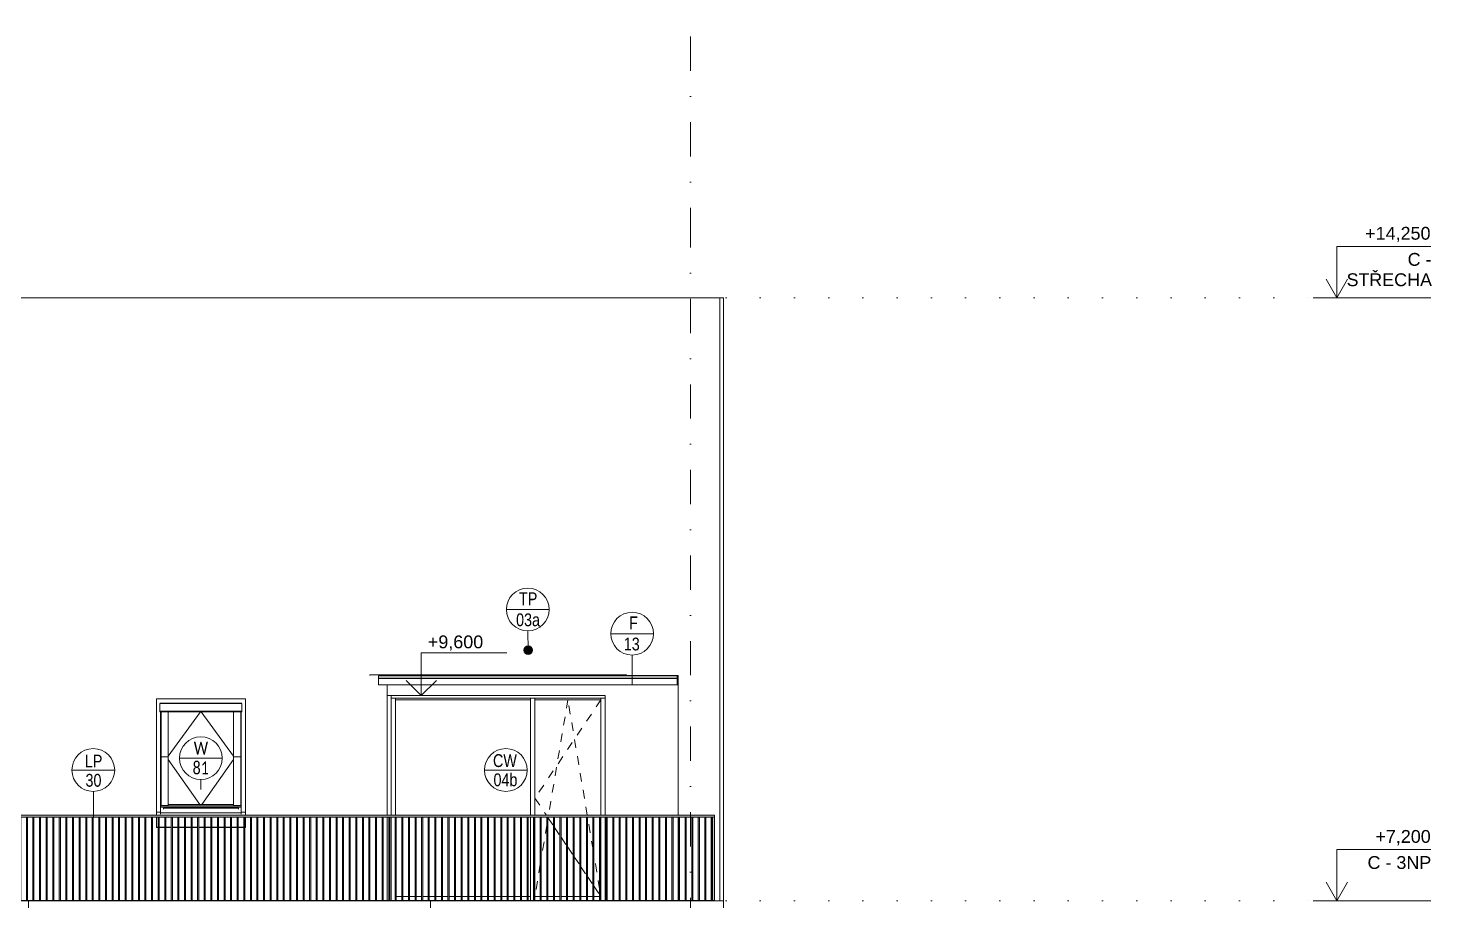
# Model space of a CAD drawing. Header units: millimetres. Extents: x -10647 to 220459, y -5491 to 72638.
# Drawn here: x 37780 to 54189, y 7199 to 17402 of the extents above; entities that cross this region are included whole.
import ezdxf

# ---------------------------------------------------------------- set-up
doc = ezdxf.new("R2010")
doc.units = ezdxf.units.MM
for name, pattern in [('HA_Dash_2mm-S1mm', [200, 100, -100]), ('HA_DashDot_10mm-S3mm', [1000, 400, -300, 0, -300]), ('HA_Dot-S4mm', [400, 0, -400])]:
    doc.linetypes.add(name, pattern=pattern)
for name, color, linetype, lineweight in [('A-DETL-____-THIN', 9, 'Continuous', 9), ('A-DOOR-____-OTLN', 9, 'Continuous', 9), ('A-FLOR-HRAL-IDEN', 9, 'Continuous', 9), ('A-FLOR-HRAL-OTLN', 9, 'Continuous', 9), ('A-FLOR-LEVL-OTLN', 9, 'Continuous', 9), ('A-GENM-____-IDEN', 9, 'Continuous', 9), ('A-GENM-____-OTLN', 9, 'Continuous', 9), ('A-GLAZ-____-IDEN', 9, 'Continuous', 9), ('A-GLAZ-____-OTLN', 9, 'Continuous', 5), ('A-GLAZ-CURT-OTLN', 9, 'Continuous', 5), ('A-GLAZ-CWMG-OTLN', 9, 'Continuous', 5), ('A-ROOF-____-OTLN', 9, 'Continuous', 9), ('A-WALL-____-IDEN', 9, 'Continuous', 9), ('A-WALL-____-OTLN', 9, 'Continuous', 9), ('G-____-____-DIMS', 9, 'Continuous', 5), ('G-____-____-TEXT', 9, 'Continuous', 5), ('S-GRID-____-OTLN', 9, 'Continuous', 5)]:
    doc.layers.add(name, color=color, linetype=linetype, lineweight=lineweight)
doc.styles.add('Arial_1', font='arial.ttf', dxfattribs={"height": 150})
doc.styles.add('Arial_2', font='arial.ttf', dxfattribs={"width": 0.8, "height": 150})
doc.styles.add('Calibri', font='calibri.ttf', dxfattribs={"width": 0.8, "height": 150})

# ---------------------------------------------------------------- blocks, each defined once
blk = doc.blocks.new('Railing - 40 x12 mm-V23-C_pohled východní_DPS pohled')
at = {"layer": 'A-FLOR-HRAL-OTLN'}
blk.add_hatch(color=256, dxfattribs=at).paths.add_polyline_path([(28180, 4055), (28180, 5030), (28140, 5030), (28140, 4055)])
at = {"layer": 'A-FLOR-HRAL-OTLN', "color": 7}
for p, q in [((28140, 4055), (28140, 5030)), ((28180, 5030), (28180, 4055))]:
    blk.add_line(p, q, dxfattribs=at)
blk = doc.blocks.new('Railing - 40 x12 mm-1462728-C_pohled východní_DPS pohled')
at = {"layer": 'A-FLOR-HRAL-OTLN'}
blk.add_hatch(color=256, dxfattribs=at).paths.add_polyline_path([(41929, 4055), (41929, 5030), (41917, 5030), (41917, 4055)])
at = {"layer": 'A-FLOR-HRAL-OTLN', "color": 7}
for p, q in [((41929, 5030), (41917, 5030)), ((41917, 5030), (41917, 4055)), ((41929, 4055), (41929, 5030)), ((41917, 4055), (41929, 4055))]:
    blk.add_line(p, q, dxfattribs=at)
blk = doc.blocks.new('Railing - Railing-1462734-C_pohled východní_DPS pohled')
at = {"layer": 'A-FLOR-HRAL-OTLN'}
blk.add_hatch(color=256, dxfattribs=at).paths.add_polyline_path([(40551, 7200), (45215, 7200), (45215, 7205), (37090, 7205), (37090, 7200), (40317, 7200)])
at = {"layer": 'A-FLOR-HRAL-OTLN', "color": 7}
for p, q in [((37090, 7200), (37090, 7205)), ((37090, 7205), (45215, 7205)), ((45215, 7200), (37090, 7200)), ((45215, 7200), (45215, 7205))]:
    blk.add_line(p, q, dxfattribs=at)
for name, p in [('Railing - 40 x12 mm-1462728-C_pohled východní_DPS pohled', (-4828, 3150)), ('Railing - 40 x12 mm-1462728-C_pohled východní_DPS pohled', (-4824, 3150)), ('Railing - 40 x12 mm-1462728-C_pohled východní_DPS pohled', (-4747, 3150)), ('Railing - 40 x12 mm-1462728-C_pohled východní_DPS pohled', (-4670, 3150)), ('Railing - 40 x12 mm-1462728-C_pohled východní_DPS pohled', (-4593, 3150)), ('Railing - 40 x12 mm-1462728-C_pohled východní_DPS pohled', (-4516, 3150)), ('Railing - 40 x12 mm-1462728-C_pohled východní_DPS pohled', (-4439, 3150)), ('Railing - 40 x12 mm-1462728-C_pohled východní_DPS pohled', (-4362, 3150)), ('Railing - 40 x12 mm-1462728-C_pohled východní_DPS pohled', (-4285, 3150)), ('Railing - 40 x12 mm-1462728-C_pohled východní_DPS pohled', (-4208, 3150)), ('Railing - 40 x12 mm-1462728-C_pohled východní_DPS pohled', (-4131, 3150)), ('Railing - 40 x12 mm-1462728-C_pohled východní_DPS pohled', (-4054, 3150)), ('Railing - 40 x12 mm-1462728-C_pohled východní_DPS pohled', (-3977, 3150)), ('Railing - 40 x12 mm-1462728-C_pohled východní_DPS pohled', (-3900, 3150)), ('Railing - 40 x12 mm-1462728-C_pohled východní_DPS pohled', (-3823, 3150)), ('Railing - 40 x12 mm-1462728-C_pohled východní_DPS pohled', (-3746, 3150)), ('Railing - 40 x12 mm-1462728-C_pohled východní_DPS pohled', (-3669, 3150)), ('Railing - 40 x12 mm-1462728-C_pohled východní_DPS pohled', (-3592, 3150)), ('Railing - 40 x12 mm-1462728-C_pohled východní_DPS pohled', (-3515, 3150)), ('Railing - 40 x12 mm-1462728-C_pohled východní_DPS pohled', (-3438, 3150)), ('Railing - 40 x12 mm-1462728-C_pohled východní_DPS pohled', (-3361, 3150)), ('Railing - 40 x12 mm-1462728-C_pohled východní_DPS pohled', (-3284, 3150)), ('Railing - 40 x12 mm-1462728-C_pohled východní_DPS pohled', (-3207, 3150)), ('Railing - 40 x12 mm-1462728-C_pohled východní_DPS pohled', (-3130, 3150)), ('Railing - 40 x12 mm-1462728-C_pohled východní_DPS pohled', (-3053, 3150)), ('Railing - 40 x12 mm-1462728-C_pohled východní_DPS pohled', (-2976, 3150)), ('Railing - 40 x12 mm-1462728-C_pohled východní_DPS pohled', (-2899, 3150)), ('Railing - 40 x12 mm-1462728-C_pohled východní_DPS pohled', (-2822, 3150)), ('Railing - 40 x12 mm-1462728-C_pohled východní_DPS pohled', (-2745, 3150)), ('Railing - 40 x12 mm-1462728-C_pohled východní_DPS pohled', (-2668, 3150)), ('Railing - 40 x12 mm-1462728-C_pohled východní_DPS pohled', (-2591, 3150)), ('Railing - 40 x12 mm-1462728-C_pohled východní_DPS pohled', (-2514, 3150)), ('Railing - 40 x12 mm-1462728-C_pohled východní_DPS pohled', (-2437, 3150)), ('Railing - 40 x12 mm-1462728-C_pohled východní_DPS pohled', (-2360, 3150)), ('Railing - 40 x12 mm-1462728-C_pohled východní_DPS pohled', (-2283, 3150)), ('Railing - 40 x12 mm-1462728-C_pohled východní_DPS pohled', (-2206, 3150)), ('Railing - 40 x12 mm-1462728-C_pohled východní_DPS pohled', (-2129, 3150)), ('Railing - 40 x12 mm-1462728-C_pohled východní_DPS pohled', (-2052, 3150)), ('Railing - 40 x12 mm-1462728-C_pohled východní_DPS pohled', (-1975, 3150)), ('Railing - 40 x12 mm-1462728-C_pohled východní_DPS pohled', (-1898, 3150)), ('Railing - 40 x12 mm-1462728-C_pohled východní_DPS pohled', (-1821, 3150)), ('Railing - 40 x12 mm-1462728-C_pohled východní_DPS pohled', (-1744, 3150)), ('Railing - 40 x12 mm-1462728-C_pohled východní_DPS pohled', (-1667, 3150)), ('Railing - 40 x12 mm-1462728-C_pohled východní_DPS pohled', (-1590, 3150)), ('Railing - 40 x12 mm-1462728-C_pohled východní_DPS pohled', (-1513, 3150)), ('Railing - 40 x12 mm-1462728-C_pohled východní_DPS pohled', (-1436, 3150)), ('Railing - 40 x12 mm-1462728-C_pohled východní_DPS pohled', (-1359, 3150)), ('Railing - 40 x12 mm-1462728-C_pohled východní_DPS pohled', (-1282, 3150)), ('Railing - 40 x12 mm-1462728-C_pohled východní_DPS pohled', (-1205, 3150)), ('Railing - 40 x12 mm-1462728-C_pohled východní_DPS pohled', (-1128, 3150)), ('Railing - 40 x12 mm-1462728-C_pohled východní_DPS pohled', (-1051, 3150)), ('Railing - 40 x12 mm-1462728-C_pohled východní_DPS pohled', (-974, 3150)), ('Railing - 40 x12 mm-1462728-C_pohled východní_DPS pohled', (-897, 3150)), ('Railing - 40 x12 mm-1462728-C_pohled východní_DPS pohled', (-820, 3150)), ('Railing - 40 x12 mm-1462728-C_pohled východní_DPS pohled', (-743, 3150)), ('Railing - 40 x12 mm-1462728-C_pohled východní_DPS pohled', (-666, 3150)), ('Railing - 40 x12 mm-1462728-C_pohled východní_DPS pohled', (-589, 3150)), ('Railing - 40 x12 mm-1462728-C_pohled východní_DPS pohled', (-512, 3150)), ('Railing - 40 x12 mm-1462728-C_pohled východní_DPS pohled', (-435, 3150)), ('Railing - 40 x12 mm-1462728-C_pohled východní_DPS pohled', (-358, 3150)), ('Railing - 40 x12 mm-1462728-C_pohled východní_DPS pohled', (-281, 3150)), ('Railing - 40 x12 mm-1462728-C_pohled východní_DPS pohled', (-204, 3150)), ('Railing - 40 x12 mm-1462728-C_pohled východní_DPS pohled', (-127, 3150)), ('Railing - 40 x12 mm-1462728-C_pohled východní_DPS pohled', (-50, 3150)), ('Railing - 40 x12 mm-1462728-C_pohled východní_DPS pohled', (27, 3150)), ('Railing - 40 x12 mm-1462728-C_pohled východní_DPS pohled', (104, 3150)), ('Railing - 40 x12 mm-1462728-C_pohled východní_DPS pohled', (181, 3150)), ('Railing - 40 x12 mm-1462728-C_pohled východní_DPS pohled', (258, 3150)), ('Railing - 40 x12 mm-1462728-C_pohled východní_DPS pohled', (335, 3150)), ('Railing - 40 x12 mm-1462728-C_pohled východní_DPS pohled', (412, 3150)), ('Railing - 40 x12 mm-1462728-C_pohled východní_DPS pohled', (489, 3150)), ('Railing - 40 x12 mm-1462728-C_pohled východní_DPS pohled', (566, 3150)), ('Railing - 40 x12 mm-1462728-C_pohled východní_DPS pohled', (643, 3150)), ('Railing - 40 x12 mm-1462728-C_pohled východní_DPS pohled', (720, 3150)), ('Railing - 40 x12 mm-1462728-C_pohled východní_DPS pohled', (797, 3150)), ('Railing - 40 x12 mm-1462728-C_pohled východní_DPS pohled', (874, 3150)), ('Railing - 40 x12 mm-1462728-C_pohled východní_DPS pohled', (951, 3150)), ('Railing - 40 x12 mm-1462728-C_pohled východní_DPS pohled', (1028, 3150)), ('Railing - 40 x12 mm-1462728-C_pohled východní_DPS pohled', (1105, 3150)), ('Railing - 40 x12 mm-1462728-C_pohled východní_DPS pohled', (1182, 3150)), ('Railing - 40 x12 mm-1462728-C_pohled východní_DPS pohled', (1259, 3150)), ('Railing - 40 x12 mm-1462728-C_pohled východní_DPS pohled', (1336, 3150)), ('Railing - 40 x12 mm-1462728-C_pohled východní_DPS pohled', (1413, 3150)), ('Railing - 40 x12 mm-1462728-C_pohled východní_DPS pohled', (1490, 3150)), ('Railing - 40 x12 mm-1462728-C_pohled východní_DPS pohled', (1567, 3150)), ('Railing - 40 x12 mm-1462728-C_pohled východní_DPS pohled', (1644, 3150)), ('Railing - 40 x12 mm-1462728-C_pohled východní_DPS pohled', (1721, 3150)), ('Railing - 40 x12 mm-1462728-C_pohled východní_DPS pohled', (1798, 3150)), ('Railing - 40 x12 mm-1462728-C_pohled východní_DPS pohled', (1875, 3150)), ('Railing - 40 x12 mm-1462728-C_pohled východní_DPS pohled', (1952, 3150)), ('Railing - 40 x12 mm-1462728-C_pohled východní_DPS pohled', (2029, 3150)), ('Railing - 40 x12 mm-1462728-C_pohled východní_DPS pohled', (2106, 3150)), ('Railing - 40 x12 mm-1462728-C_pohled východní_DPS pohled', (2183, 3150)), ('Railing - 40 x12 mm-1462728-C_pohled východní_DPS pohled', (2260, 3150)), ('Railing - 40 x12 mm-1462728-C_pohled východní_DPS pohled', (2337, 3150)), ('Railing - 40 x12 mm-1462728-C_pohled východní_DPS pohled', (2414, 3150)), ('Railing - 40 x12 mm-1462728-C_pohled východní_DPS pohled', (2491, 3150)), ('Railing - 40 x12 mm-1462728-C_pohled východní_DPS pohled', (2568, 3150)), ('Railing - 40 x12 mm-1462728-C_pohled východní_DPS pohled', (2645, 3150)), ('Railing - 40 x12 mm-1462728-C_pohled východní_DPS pohled', (2722, 3150)), ('Railing - 40 x12 mm-1462728-C_pohled východní_DPS pohled', (2799, 3150)), ('Railing - 40 x12 mm-1462728-C_pohled východní_DPS pohled', (2876, 3150)), ('Railing - 40 x12 mm-1462728-C_pohled východní_DPS pohled', (2953, 3150)), ('Railing - 40 x12 mm-1462728-C_pohled východní_DPS pohled', (3030, 3150)), ('Railing - 40 x12 mm-1462728-C_pohled východní_DPS pohled', (3107, 3150)), ('Railing - 40 x12 mm-1462728-C_pohled východní_DPS pohled', (3184, 3150)), ('Railing - 40 x12 mm-V23-C_pohled východní_DPS pohled', (17035, 3150)), ('Railing - 40 x12 mm-1462728-C_pohled východní_DPS pohled', (3261, 3150))]:
    blk.add_blockref(name, p)
blk = doc.blocks.new('Top Rail Type - Top Rail_Internal_-1462758-C_pohled východní_DPS pohled')
at = {"layer": 'A-FLOR-HRAL-OTLN'}
blk.add_hatch(color=256, dxfattribs=at).paths.add_polyline_path([(41255, 8180), (45215, 8180), (45215, 8200), (37090, 8200), (37090, 8180), (41137, 8180)])
at = {"layer": 'A-FLOR-HRAL-OTLN', "color": 7}
for p, q in [((37090, 8180), (37090, 8200)), ((45215, 8200), (37090, 8200)), ((45215, 8180), (37090, 8180)), ((45215, 8180), (45215, 8200))]:
    blk.add_line(p, q, dxfattribs=at)
blk = doc.blocks.new('Systémový panel - Sklo-1693829-C_pohled východní_DPS pohled')
at = {"layer": 'A-GLAZ-CURT-OTLN', "color": 250}
for p, q in [((43064, 9550), (41485, 9550)), ((41485, 9550), (41485, 8200)), ((43064, 8200), (43064, 9550)), ((43064, 7250), (43064, 8180)), ((41495, 7250), (41560, 7250)), ((41572, 7250), (41637, 7250)), ((41649, 7250), (41714, 7250)), ((41726, 7250), (41791, 7250)), ((41803, 7250), (41868, 7250)), ((41880, 7250), (41945, 7250)), ((41958, 7250), (42022, 7250)), ((42034, 7250), (42099, 7250)), ((42111, 7250), (42176, 7250)), ((42188, 7250), (42253, 7250)), ((42265, 7250), (42330, 7250)), ((42342, 7250), (42407, 7250)), ((42419, 7250), (42484, 7250)), ((42496, 7250), (42561, 7250)), ((42573, 7250), (42638, 7250)), ((42650, 7250), (42715, 7250)), ((42727, 7250), (42792, 7250)), ((42804, 7250), (42869, 7250)), ((42881, 7250), (42946, 7250)), ((42958, 7250), (43023, 7250)), ((43035, 7250), (43064, 7250))]:
    blk.add_line(p, q, dxfattribs=at)
blk = doc.blocks.new('Obdélníková příčel - 50x70mm EXT-1693825-C_pohled východní_DPS pohled')
at = {"layer": 'A-GLAZ-CWMG-OTLN', "color": 250}
for p, q in [((43114, 9550), (43114, 9570)), ((43114, 9550), (43885, 9550)), ((43885, 9570), (43885, 9550))]:
    blk.add_line(p, q, dxfattribs=at)
blk = doc.blocks.new('Obdélníková příčel - 50x70mm EXT-1693826-C_pohled východní_DPS pohled')
at = {"layer": 'A-GLAZ-CWMG-OTLN', "color": 250}
for p, q in [((41560, 7250), (41495, 7250)), ((41637, 7250), (41572, 7250)), ((41714, 7250), (41649, 7250)), ((41791, 7250), (41726, 7250)), ((41868, 7250), (41803, 7250)), ((41945, 7250), (41880, 7250)), ((42022, 7250), (41958, 7250)), ((42099, 7250), (42034, 7250)), ((42176, 7250), (42111, 7250)), ((42253, 7250), (42188, 7250)), ((42330, 7250), (42265, 7250)), ((42407, 7250), (42342, 7250)), ((42484, 7250), (42419, 7250)), ((42561, 7250), (42496, 7250)), ((42638, 7250), (42573, 7250)), ((42715, 7250), (42650, 7250)), ((42792, 7250), (42727, 7250)), ((42869, 7250), (42804, 7250)), ((42946, 7250), (42881, 7250)), ((43023, 7250), (42958, 7250)), ((43064, 7250), (43035, 7250)), ((43064, 7250), (43064, 7205))]:
    blk.add_line(p, q, dxfattribs=at)
blk = doc.blocks.new('Obdélníková příčel - 50x70mm EXT-1501128-C_pohled východní_DPS pohled')
at = {"layer": 'A-GLAZ-CWMG-OTLN', "color": 250}
for p, q in [((43885, 9570), (43885, 8200)), ((43885, 8180), (43885, 7205))]:
    blk.add_line(p, q, dxfattribs=at)
blk = doc.blocks.new('Obdélníková příčel - 50x70mm EXT-1501129-C_pohled východní_DPS pohled')
at = {"layer": 'A-GLAZ-CWMG-OTLN', "color": 250}
blk.add_line((41485, 8200), (41485, 9570), dxfattribs=at)
blk = doc.blocks.new('ABMV_CW_Single_Swing_Generic - Ex_Glass_SKLOPNE-1693830-C_pohled východní_DPS pohled')
at = {"layer": 'A-DOOR-____-OTLN', "color": 250, "linetype": 'HA_Dash_2mm-S1mm', "lineweight": 5}
for p, q in [((43885, 9550), (43114, 8400)), ((43499, 9550), (43273, 8200)), ((43726, 8200), (43499, 9550)), ((43114, 8400), (43248, 8200)), ((43254, 8086), (43189, 7699)), ((43270, 8180), (43266, 8158)), ((43266, 8173), (43331, 8076)), ((43343, 8058), (43408, 7961)), ((43793, 7799), (43729, 8180)), ((43420, 7943), (43485, 7846)), ((43497, 7829), (43562, 7732)), ((43574, 7714), (43639, 7617)), ((43870, 7339), (43805, 7727)), ((43177, 7627), (43114, 7250)), ((43651, 7599), (43716, 7502)), ((43728, 7484), (43793, 7387)), ((43805, 7369), (43870, 7272)), ((43885, 7250), (43882, 7268)), ((43882, 7254), (43885, 7250))]:
    blk.add_line(p, q, dxfattribs=at)
blk = doc.blocks.new('Obdélníková příčel - 50x70mm EXT-1693827-C_pohled východní_DPS pohled')
at = {"layer": 'A-GLAZ-CWMG-OTLN', "color": 250}
for p, q in [((41485, 9550), (41485, 9570)), ((41485, 9550), (43064, 9550)), ((43064, 9570), (43064, 9550))]:
    blk.add_line(p, q, dxfattribs=at)
blk = doc.blocks.new('Obdélníková příčel - 50x70mm EXT-1693828-C_pohled východní_DPS pohled')
at = {"layer": 'A-GLAZ-CWMG-OTLN', "color": 250}
for p, q in [((43114, 7205), (43114, 7250)), ((43177, 7250), (43114, 7250)), ((43254, 7250), (43189, 7250)), ((43331, 7250), (43266, 7250)), ((43408, 7250), (43343, 7250)), ((43485, 7250), (43420, 7250)), ((43562, 7250), (43497, 7250)), ((43639, 7250), (43574, 7250)), ((43716, 7250), (43651, 7250)), ((43793, 7250), (43728, 7250)), ((43870, 7250), (43805, 7250)), ((43885, 7250), (43882, 7250)), ((43885, 7250), (43885, 7205))]:
    blk.add_line(p, q, dxfattribs=at)
blk = doc.blocks.new('Obdélníková příčel - 50x70mm EXT-1501126-C_pohled východní_DPS pohled')
at = {"layer": 'A-GLAZ-CWMG-OTLN', "color": 250}
for p, q in [((43064, 9570), (43064, 8200)), ((43114, 8200), (43114, 9570)), ((43064, 8180), (43064, 7205)), ((43114, 7205), (43114, 8180))]:
    blk.add_line(p, q, dxfattribs=at)
blk = doc.blocks.new('HA_GM_Gutter_Balcony - HA_GM_Gutter_Facade TP03-1661974-C_pohled východní_DPS pohled')
at = {"layer": 'A-GENM-____-OTLN', "color": 7}
for p, q in [((33160, 9801), (33160, 9831)), ((36650, 9831), (33160, 9831)), ((33160, 9799), (33160, 9801)), ((36650, 9801), (33160, 9801)), ((33160, 9726), (33160, 9799)), ((36650, 9799), (33160, 9799)), ((36650, 9726), (33160, 9726)), ((36650, 9831), (36650, 9801)), ((36650, 9801), (36650, 9799)), ((36650, 9799), (36650, 9726))]:
    blk.add_line(p, q, dxfattribs=at)
blk = doc.blocks.new('Roof-Windows_VELUX_GLL_1061 - PK08-1786320-C_pohled východní_DPS pohled')
at = {"layer": 'A-GLAZ-____-OTLN', "color": 250}
for p, q in [((39731, 9560), (38689, 9560)), ((38689, 9560), (38689, 8237)), ((39731, 8237), (39731, 9560)), ((39689, 9509), (38731, 9509)), ((39689, 9508), (38731, 9508)), ((38731, 9508), (38731, 9419)), ((39689, 9419), (38731, 9419)), ((38731, 9419), (38731, 9409)), ((38731, 9409), (39689, 9409)), ((38739, 9409), (38739, 8328)), ((38745, 9409), (38745, 8882)), ((38829, 8890), (39206, 9409)), ((38829, 8882), (38829, 9409)), ((39591, 8890), (39214, 9409)), ((39591, 9409), (39591, 8882)), ((39675, 8882), (39675, 9409)), ((39681, 9409), (39681, 8328)), ((39689, 9419), (39689, 9508)), ((39689, 9409), (39689, 9419)), ((38745, 8882), (38829, 8882)), ((38745, 8314), (38745, 8882)), ((38829, 8882), (38745, 8882)), ((38829, 8314), (38829, 8882)), ((39591, 8882), (39675, 8882)), ((39591, 8882), (39591, 8314)), ((39675, 8882), (39591, 8882)), ((39675, 8882), (39675, 8314)), ((39198, 8328), (38829, 8851)), ((39222, 8328), (39591, 8851)), ((38689, 8237), (38739, 8237)), ((38739, 8237), (38689, 8237)), ((38689, 8237), (38689, 8200)), ((38739, 8317), (38739, 8328)), ((38745, 8328), (38739, 8328)), ((38739, 8310), (38739, 8317)), ((38739, 8294), (38739, 8310)), ((39681, 8310), (38739, 8310)), ((38739, 8284), (38739, 8294)), ((39681, 8294), (38739, 8294)), ((38739, 8284), (38739, 8271)), ((38739, 8231), (38739, 8271)), ((38739, 8228), (38739, 8231)), ((38739, 8228), (39681, 8228)), ((38739, 8214), (38739, 8228)), ((38829, 8314), (38745, 8314)), ((38829, 8313), (38745, 8313)), ((38772, 8284), (38772, 8271)), ((38772, 8282), (39648, 8282)), ((39591, 8328), (38829, 8328)), ((39675, 8314), (39591, 8314)), ((39675, 8313), (39591, 8313)), ((39648, 8284), (39648, 8271)), ((39681, 8328), (39675, 8328)), ((39681, 8328), (39681, 8317)), ((39681, 8317), (39681, 8310)), ((39681, 8310), (39681, 8294)), ((39681, 8294), (39681, 8284)), ((39681, 8284), (39681, 8271)), ((39681, 8271), (39681, 8231)), ((39681, 8237), (39731, 8237)), ((39731, 8237), (39681, 8237)), ((39681, 8231), (39681, 8228)), ((39681, 8228), (39681, 8214)), ((39731, 8200), (39731, 8237)), ((38689, 8180), (38689, 8061)), ((38689, 8061), (38711, 8061)), ((38689, 8058), (38689, 8061)), ((38711, 8058), (38689, 8058)), ((38723, 8061), (38788, 8061)), ((38788, 8058), (38723, 8058)), ((38800, 8061), (38865, 8061)), ((38865, 8058), (38800, 8058)), ((38877, 8061), (38942, 8061)), ((38942, 8058), (38877, 8058)), ((38954, 8061), (39019, 8061)), ((39019, 8058), (38954, 8058)), ((39031, 8061), (39096, 8061)), ((39096, 8058), (39031, 8058)), ((39108, 8061), (39173, 8061)), ((39173, 8058), (39108, 8058)), ((39185, 8061), (39250, 8061)), ((39250, 8058), (39185, 8058)), ((39262, 8061), (39327, 8061)), ((39327, 8058), (39262, 8058)), ((39339, 8061), (39404, 8061)), ((39404, 8058), (39339, 8058)), ((39416, 8061), (39481, 8061)), ((39481, 8058), (39416, 8058)), ((39493, 8061), (39558, 8061)), ((39558, 8058), (39493, 8058)), ((39570, 8061), (39635, 8061)), ((39635, 8058), (39570, 8058)), ((39647, 8061), (39712, 8061)), ((39712, 8058), (39647, 8058)), ((39724, 8061), (39731, 8061)), ((39731, 8058), (39724, 8058)), ((39731, 8061), (39731, 8180)), ((39731, 8061), (39731, 8058))]:
    blk.add_line(p, q, dxfattribs=at)
blk = doc.blocks.new('TB_Porotherm KPVarioUNI_3000mm - TB_Porotherm KPVarioUNI_3000mm-1913634-C_pohled východní_DPS pohled')
at = {"layer": 'A-GENM-____-OTLN', "color": 7}
for p, q in [((41185, 9833), (41185, 9840)), ((41185, 9840), (44185, 9840)), ((44185, 9840), (44185, 9831)), ((43935, 9570), (41435, 9570))]:
    blk.add_line(p, q, dxfattribs=at)
blk = doc.blocks.new('185-01_OBJEKT C_Central_rvt-2-C_pohled východní_DPS pohled')
at = {"layer": 'A-ROOF-____-OTLN', "color": 7}
for p, q in [((22995, 14250), (45275, 14250)), ((45275, 14250), (45275, 7200)), ((41387, 9831), (41387, 9833)), ((41387, 9833), (44790, 9833)), ((41387, 8200), (41387, 9726)), ((44790, 9833), (44790, 8200)), ((41387, 7205), (41387, 8180)), ((44790, 8180), (44790, 7205))]:
    blk.add_line(p, q, dxfattribs=at)
at = {"layer": 'A-WALL-____-OTLN', "color": 7}
for p, q in [((45275, 7200), (45275, 14250)), ((45320, 14250), (45275, 14250)), ((45320, 14250), (45320, 7200)), ((44790, 9725), (41387, 9725)), ((41435, 9600), (41387, 9600)), ((41387, 9600), (43935, 9600)), ((41435, 8200), (41435, 9600)), ((43935, 9600), (43935, 8200)), ((41435, 7205), (41435, 8180)), ((43935, 8180), (43935, 7205)), ((37195, 7200), (37195, 900)), ((41895, 7200), (41895, 6450)), ((45320, 7200), (45215, 7200)), ((45320, 900), (45320, 7200))]:
    blk.add_line(p, q, dxfattribs=at)
at = {"layer": 'A-DOOR-____-OTLN', "lineweight": 9}
blk.add_blockref('ABMV_CW_Single_Swing_Generic - Ex_Glass_SKLOPNE-1693830-C_pohled východní_DPS pohled', (0, 0), dxfattribs=at)
at = {"layer": 'A-FLOR-HRAL-OTLN', "lineweight": 9}
for name in ['Top Rail Type - Top Rail_Internal_-1462758-C_pohled východní_DPS pohled', 'Railing - Railing-1462734-C_pohled východní_DPS pohled']:
    blk.add_blockref(name, (0, 0), dxfattribs=at)
at = {"layer": 'A-GENM-____-OTLN', "lineweight": 9}
for name, p in [('TB_Porotherm KPVarioUNI_3000mm - TB_Porotherm KPVarioUNI_3000mm-1913634-C_pohled východní_DPS pohled', (0, 0)), ('HA_GM_Gutter_Balcony - HA_GM_Gutter_Facade TP03-1661974-C_pohled východní_DPS pohled', (8125, 0))]:
    blk.add_blockref(name, p, dxfattribs=at)
at = {"layer": 'A-GLAZ-____-OTLN', "lineweight": 9}
blk.add_blockref('Roof-Windows_VELUX_GLL_1061 - PK08-1786320-C_pohled východní_DPS pohled', (0, 0), dxfattribs=at)
at = {"layer": 'A-GLAZ-CURT-OTLN', "lineweight": 9}
blk.add_blockref('Systémový panel - Sklo-1693829-C_pohled východní_DPS pohled', (0, 0), dxfattribs=at)
at = {"layer": 'A-GLAZ-CWMG-OTLN', "lineweight": 9}
for name in ['Obdélníková příčel - 50x70mm EXT-1501129-C_pohled východní_DPS pohled', 'Obdélníková příčel - 50x70mm EXT-1693827-C_pohled východní_DPS pohled', 'Obdélníková příčel - 50x70mm EXT-1501126-C_pohled východní_DPS pohled', 'Obdélníková příčel - 50x70mm EXT-1693825-C_pohled východní_DPS pohled', 'Obdélníková příčel - 50x70mm EXT-1501128-C_pohled východní_DPS pohled', 'Obdélníková příčel - 50x70mm EXT-1693826-C_pohled východní_DPS pohled', 'Obdélníková příčel - 50x70mm EXT-1693828-C_pohled východní_DPS pohled']:
    blk.add_blockref(name, (0, 0), dxfattribs=at)
blk = doc.blocks.new('Level - Generic Level-367061-C_pohled východní_DPS pohled')
at = {"layer": 'A-FLOR-LEVL-OTLN'}
for p, q in [((53586, 1500), (52486, 1500)), ((52486, 1500), (52486, 900)), ((52486, 900), (52361, 1117)), ((52486, 900), (52611, 1117)), ((53586, 900), (52211, 900))]:
    blk.add_line(p, q, dxfattribs=at)
blk = doc.blocks.new('HA_TAG_WD - Type Mark-1502833-C_pohled východní_DPS pohled')
at = {"layer": 'A-GLAZ-____-IDEN'}
blk.add_line((27060, 8834), (27560, 8834), dxfattribs=at)
blk.add_circle((27310, 8834), 250, dxfattribs=at)
blk = doc.blocks.new('HA_TAG_GM_Products - Generic-588599-C_pohled východní_DPS pohled')
at = {"layer": 'A-GENM-____-IDEN'}
blk.add_line((34655, 10606), (35155, 10606), dxfattribs=at)
blk.add_circle((34905, 10606), 250, dxfattribs=at)
blk = doc.blocks.new('Spot Elevations - Default-792506-C_pohled východní_DPS pohled')
at = {"layer": 'G-____-____-DIMS', "lineweight": 9}
for p, q in [((29207, 1400), (28207, 1400)), ((28207, 1400), (28207, 900)), ((28031, 1077), (28207, 900)), ((28207, 900), (28384, 1077))]:
    blk.add_line(p, q, dxfattribs=at)
blk = doc.blocks.new('HA_TAG_cWA - Default-922888-C_pohled východní_DPS pohled')
at = {"layer": 'A-WALL-____-IDEN'}
blk.add_line((40449, 2623), (40949, 2623), dxfattribs=at)
blk.add_circle((40699, 2623), 250, dxfattribs=at)
blk = doc.blocks.new('HA_TAG_GM_Railings - Generic-2229991-C_pohled východní_DPS pohled')
at = {"layer": 'A-FLOR-HRAL-IDEN'}
blk.add_line((37702, 8729), (38202, 8729), dxfattribs=at)
blk.add_circle((37952, 8729), 250, dxfattribs=at)

msp = doc.modelspace()

# ---------------------------------------------------------------- hatches: boundary and pattern name
at = {"layer": 'A-GENM-____-IDEN'}
h = msp.add_hatch(color=256, dxfattribs=at)
edge = h.paths.add_edge_path()
edge.add_arc((43624, 10131), 50, 0, 360)

# ---------------------------------------------------------------- linework, layer by layer
at = {"layer": 'A-DETL-____-THIN'}
for p, q in [((44590, 10323), (45090, 10323)), ((44840, 10073), (44840, 9733))]:
    msp.add_line(p, q, dxfattribs=at)
msp.add_circle((44840, 10323), 250, dxfattribs=at)
at = {"layer": 'A-FLOR-HRAL-IDEN'}
msp.add_line((38543, 8180), (38543, 8479), dxfattribs=at)
at = {"layer": 'A-FLOR-LEVL-OTLN', "linetype": 'HA_Dot-S4mm', "lineweight": 5}
for p, q in [((19531, 14250), (53077, 14250)), ((19531, 7200), (53077, 7200))]:
    msp.add_line(p, q, dxfattribs=at)
at = {"layer": 'A-GENM-____-IDEN'}
msp.add_line((43624, 10131), (43620, 10356), dxfattribs=at)
msp.add_circle((43624, 10131), 50, dxfattribs=at)
at = {"layer": 'A-GLAZ-____-IDEN'}
msp.add_line((39800, 8501), (39800, 8614), dxfattribs=at)
at = {"layer": 'S-GRID-____-OTLN', "linetype": 'HA_DashDot_10mm-S3mm', "lineweight": 9}
for p, q in [((45524, 14902), (45524, 17402)), ((45524, -2165), (45524, 14902))]:
    msp.add_line(p, q, dxfattribs=at)

# ---------------------------------------------------------------- block references
at = {"color": 10, "lineweight": 5}
msp.add_blockref('185-01_OBJEKT C_Central_rvt-2-C_pohled východní_DPS pohled', (590, 0), dxfattribs=at)
at = {"layer": 'A-FLOR-HRAL-IDEN'}
msp.add_blockref('HA_TAG_GM_Railings - Generic-2229991-C_pohled východní_DPS pohled', (590, 0), dxfattribs=at)
at = {"layer": 'A-FLOR-LEVL-OTLN'}
for p in [(590, 13350), (590, 6300)]:
    msp.add_blockref('Level - Generic Level-367061-C_pohled východní_DPS pohled', p, dxfattribs=at)
at = {"layer": 'A-GENM-____-IDEN'}
msp.add_blockref('HA_TAG_GM_Products - Generic-588599-C_pohled východní_DPS pohled', (8715, 0), dxfattribs=at)
at = {"layer": 'A-GLAZ-____-IDEN'}
msp.add_blockref('HA_TAG_WD - Type Mark-1502833-C_pohled východní_DPS pohled', (12490, 34), dxfattribs=at)
at = {"layer": 'A-WALL-____-IDEN'}
msp.add_blockref('HA_TAG_cWA - Default-922888-C_pohled východní_DPS pohled', (2666, 6106), dxfattribs=at)
at = {"layer": 'G-____-____-DIMS', "lineweight": 9}
msp.add_blockref('Spot Elevations - Default-792506-C_pohled východní_DPS pohled', (14168, 8700), dxfattribs=at)

# ---------------------------------------------------------------- texts
at = {"layer": 'A-FLOR-HRAL-IDEN', "lineweight": 5, "char_height": 150, "attachment_point": 1, "style": 'Arial_2'}
for s, insert, width in [('LP', (38443, 8909), 250.13), ('30', (38451, 8684), 230.89)]:
    msp.add_mtext(s, dxfattribs=dict(at, insert=insert, width=width))
at = {"layer": 'A-FLOR-LEVL-OTLN', "lineweight": 5, "char_height": 150, "attachment_point": 1, "style": 'Arial_1'}
for s, insert, width in [('+14,250', (53409, 15078), 945.99), ('C -', (53905, 14773), 344.73), ('ST', (53191, 14535), 320.67), ('ŘECHA', (53456, 14535), 889.87), ('+7,200', (53528, 8028), 801.69), ('C - 3NP', (53436, 7723), 913.92)]:
    msp.add_mtext(s, dxfattribs=dict(at, insert=insert, width=width))
at = {"layer": 'A-GENM-____-IDEN', "lineweight": 5, "char_height": 150, "attachment_point": 1, "style": 'Arial_2'}
for s, insert, width in [('TP', (43518, 10806), 256.54), ('03a', (43484, 10560), 339.92)]:
    msp.add_mtext(s, dxfattribs=dict(at, insert=insert, width=width))
at = {"layer": 'A-GLAZ-____-IDEN', "lineweight": 5, "char_height": 150, "attachment_point": 1, "style": 'Calibri'}
for s, insert, width in [('W', (39717, 9059), 211.65), ('81', (39703, 8830), 243.71)]:
    msp.add_mtext(s, dxfattribs=dict(at, insert=insert, width=width))
at = {"layer": 'A-WALL-____-IDEN', "lineweight": 5, "char_height": 150, "attachment_point": 1, "style": 'Arial_2'}
for s, insert, width in [('CW', (43214, 8914), 352.74), ('04b', (43220, 8690), 339.92)]:
    msp.add_mtext(s, dxfattribs=dict(at, insert=insert, width=width))
at = {"layer": 'G-____-____-TEXT', "color": 7, "lineweight": 9, "char_height": 150, "attachment_point": 1, "style": 'Arial_2'}
for s, insert, width in [('F', (44804, 10524), 128.27), ('13', (44743, 10277), 230.89)]:
    msp.add_mtext(s, dxfattribs=dict(at, insert=insert, width=width))

# ---------------------------------------------------------------- next in the draw order: texts
at = {"layer": 'G-____-____-DIMS', "lineweight": 9, "insert": (42453, 10302), "char_height": 150, "width": 773.13, "attachment_point": 1, "line_spacing_factor": 0.941778, "style": 'Arial_1', "bg_fill": 3, "box_fill_scale": 1.25, "bg_fill_color": 256, "bg_fill_true_color": 13158600, "bg_fill_transparency": 0}
msp.add_mtext('+9,600', dxfattribs=at)

doc.saveas('drawing.dxf')
